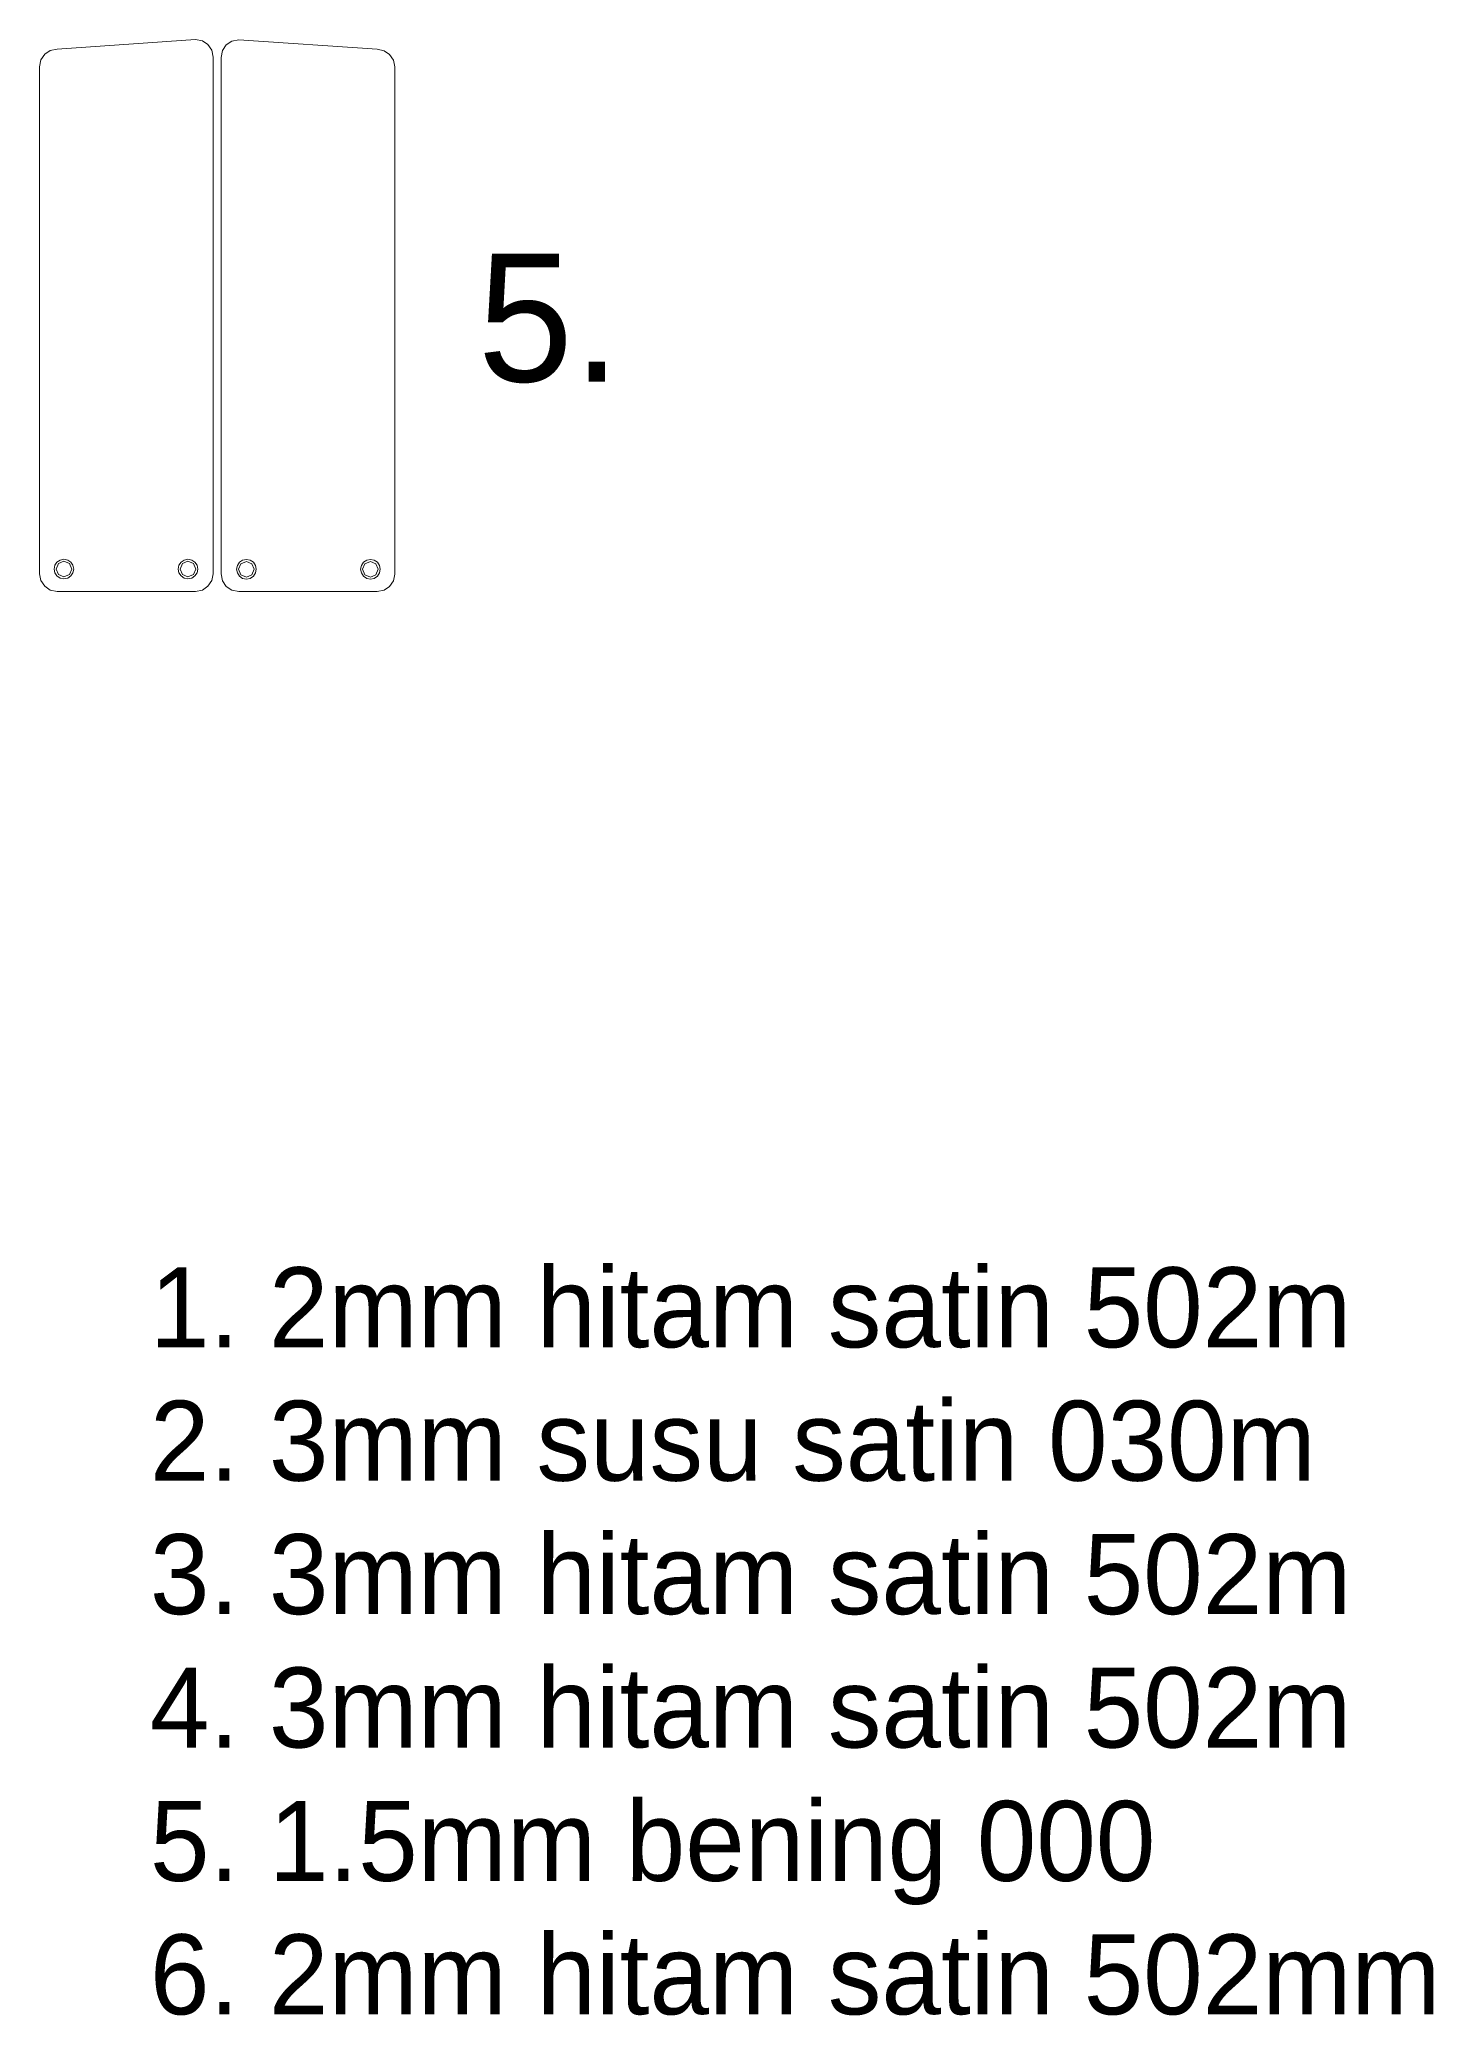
# Model space of a CAD drawing. Extents: x -219 to 340, y -29 to 493.
# Drawn here: x 166.2 to 340.4, y 246.5 to 493.4 of the extents above; entities that cross this region are included whole.
import ezdxf

# ---------------------------------------------------------------- set-up
doc = ezdxf.new("R2010")
doc.units = 0
doc.header["$MEASUREMENT"] = 0
doc.layers.get('0').update_dxf_attribs({"lineweight": 25, "true_color": 0xffffff})
doc.layers.add('Layer 1', color=7, linetype='BYLAYER', lineweight=5, true_color=0xffffff)
doc.styles.add('textstyle0', font='')
doc.styles.add('textstyle1', font='')
doc.styles.get('textstyle0').set_extended_font_data('Lexend Medium')
doc.styles.get('textstyle1').set_extended_font_data('Lexend Medium')

msp = doc.modelspace()

# ---------------------------------------------------------------- linework, layer by layer
at = {"layer": 'Layer 1'}
for p, q in [((166.85, 491.58), (166.37, 490.88)), ((167.54, 492.05), (166.85, 491.58)), ((168.4, 492.22), (167.54, 492.05)), ((185.7, 493.42), (168.4, 492.22)), ((186.56, 493.25), (185.7, 493.42)), ((187.25, 492.78), (186.56, 493.25)), ((187.73, 492.08), (187.25, 492.78)), ((187.9, 491.22), (187.73, 492.08)), ((188.9, 491.19), (189.07, 492.05)), ((189.07, 492.05), (189.54, 492.75)), ((189.54, 492.75), (190.24, 493.22)), ((190.24, 493.22), (191.1, 493.39)), ((191.1, 493.39), (208.4, 492.2)), ((208.4, 492.2), (209.25, 492.02)), ((209.25, 492.02), (209.95, 491.55)), ((209.95, 491.55), (210.42, 490.85)), ((166.37, 490.88), (166.2, 490.02)), ((166.2, 490.02), (166.2, 426.66)), ((187.9, 426.67), (187.9, 491.22)), ((188.9, 426.64), (188.9, 491.19)), ((210.42, 490.85), (210.6, 490)), ((210.6, 490), (210.6, 426.63)), ((168.12, 427.72), (168.02, 427.25)), ((168.02, 427.25), (168.12, 426.78)), ((168.38, 428.12), (168.12, 427.72)), ((168.27, 427.25), (168.56, 427.94)), ((168.56, 426.56), (168.27, 427.25)), ((168.78, 428.38), (168.38, 428.12)), ((168.56, 427.94), (169.25, 428.23)), ((169.25, 428.48), (168.78, 428.38)), ((169.72, 428.38), (169.25, 428.48)), ((169.25, 428.48), (169.25, 428.48)), ((169.25, 428.23), (169.94, 427.94)), ((169.25, 428.23), (169.25, 428.23)), ((170.11, 428.12), (169.72, 428.38)), ((169.94, 427.94), (170.22, 427.25)), ((170.22, 427.25), (169.94, 426.56)), ((170.38, 427.72), (170.11, 428.12)), ((170.47, 427.25), (170.38, 427.72)), ((170.38, 426.78), (170.47, 427.25)), ((183.62, 427.72), (183.52, 427.25)), ((183.52, 427.25), (183.62, 426.78)), ((183.88, 428.12), (183.62, 427.72)), ((183.77, 427.25), (184.06, 427.94)), ((184.06, 426.56), (183.77, 427.25)), ((184.28, 428.38), (183.88, 428.12)), ((184.06, 427.94), (184.75, 428.23)), ((184.75, 428.48), (184.28, 428.38)), ((185.22, 428.38), (184.75, 428.48)), ((184.75, 428.48), (184.75, 428.48)), ((184.75, 428.23), (185.44, 427.94)), ((184.75, 428.23), (184.75, 428.23)), ((185.61, 428.12), (185.22, 428.38)), ((185.44, 427.94), (185.72, 427.25)), ((185.72, 427.25), (185.44, 426.56)), ((185.88, 427.72), (185.61, 428.12)), ((185.97, 427.25), (185.88, 427.72)), ((185.88, 426.78), (185.97, 427.25)), ((190.82, 427.22), (190.92, 427.69)), ((190.92, 426.76), (190.82, 427.22)), ((190.92, 427.69), (191.18, 428.09)), ((191.36, 427.91), (191.07, 427.22)), ((191.07, 427.22), (191.36, 426.54)), ((191.18, 428.09), (191.58, 428.36)), ((192.05, 428.2), (191.36, 427.91)), ((191.58, 428.36), (192.05, 428.45)), ((192.05, 428.45), (192.52, 428.36)), ((192.05, 428.45), (192.05, 428.45)), ((192.74, 427.91), (192.05, 428.2)), ((192.05, 428.2), (192.05, 428.2)), ((192.52, 428.36), (192.92, 428.09)), ((193.02, 427.22), (192.74, 427.91)), ((192.74, 426.54), (193.02, 427.22)), ((192.92, 428.09), (193.18, 427.69)), ((193.18, 427.69), (193.27, 427.22)), ((193.27, 427.22), (193.18, 426.76)), ((206.32, 427.22), (206.42, 427.69)), ((206.42, 426.76), (206.32, 427.22)), ((206.42, 427.69), (206.68, 428.09)), ((206.86, 427.91), (206.57, 427.22)), ((206.57, 427.22), (206.86, 426.54)), ((206.68, 428.09), (207.08, 428.36)), ((207.55, 428.2), (206.86, 427.91)), ((207.08, 428.36), (207.55, 428.45)), ((207.55, 428.45), (208.02, 428.36)), ((207.55, 428.45), (207.55, 428.45)), ((208.24, 427.91), (207.55, 428.2)), ((207.55, 428.2), (207.55, 428.2)), ((208.02, 428.36), (208.42, 428.09)), ((208.52, 427.22), (208.24, 427.91)), ((208.24, 426.54), (208.52, 427.22)), ((208.42, 428.09), (208.68, 427.69)), ((208.68, 427.69), (208.77, 427.22)), ((208.77, 427.22), (208.68, 426.76)), ((166.2, 426.66), (166.37, 425.8)), ((166.37, 425.8), (166.85, 425.1)), ((166.85, 425.1), (167.54, 424.63)), ((168.12, 426.78), (168.38, 426.39)), ((168.38, 426.39), (168.78, 426.12)), ((169.25, 426.28), (168.56, 426.56)), ((168.78, 426.12), (169.25, 426.03)), ((169.94, 426.56), (169.25, 426.28)), ((169.25, 426.03), (169.72, 426.12)), ((169.72, 426.12), (170.11, 426.39)), ((170.11, 426.39), (170.38, 426.78)), ((183.62, 426.78), (183.88, 426.39)), ((183.88, 426.39), (184.28, 426.12)), ((184.75, 426.28), (184.06, 426.56)), ((184.28, 426.12), (184.75, 426.03)), ((185.44, 426.56), (184.75, 426.28)), ((184.75, 426.03), (185.22, 426.12)), ((185.22, 426.12), (185.61, 426.39)), ((185.61, 426.39), (185.88, 426.78)), ((186.56, 424.63), (187.25, 425.11)), ((187.25, 425.11), (187.73, 425.81)), ((187.73, 425.81), (187.9, 426.67)), ((189.07, 425.78), (188.9, 426.64)), ((189.54, 425.08), (189.07, 425.78)), ((190.24, 424.61), (189.54, 425.08)), ((191.18, 426.36), (190.92, 426.76)), ((191.58, 426.09), (191.18, 426.36)), ((191.36, 426.54), (192.05, 426.25)), ((192.05, 426), (191.58, 426.09)), ((192.05, 426.25), (192.74, 426.54)), ((192.52, 426.09), (192.05, 426)), ((192.92, 426.36), (192.52, 426.09)), ((193.18, 426.76), (192.92, 426.36)), ((206.68, 426.36), (206.42, 426.76)), ((207.08, 426.09), (206.68, 426.36)), ((206.86, 426.54), (207.55, 426.25)), ((207.55, 426), (207.08, 426.09)), ((207.55, 426.25), (208.24, 426.54)), ((208.02, 426.09), (207.55, 426)), ((208.42, 426.36), (208.02, 426.09)), ((208.68, 426.76), (208.42, 426.36)), ((209.95, 425.08), (209.25, 424.61)), ((210.42, 425.78), (209.95, 425.08)), ((210.6, 426.63), (210.42, 425.78)), ((167.54, 424.63), (168.4, 424.46)), ((168.4, 424.46), (185.7, 424.46)), ((185.7, 424.46), (186.56, 424.63)), ((191.1, 424.43), (190.24, 424.61)), ((208.4, 424.43), (191.1, 424.43)), ((209.25, 424.61), (208.4, 424.43))]:
    msp.add_line(p, q, dxfattribs=at)

# ---------------------------------------------------------------- texts
at = {"char_height": 1, "attachment_point": 1}
for s, insert, style in [('\\C7;\\H16;5.', (220.96, 466.68), 'textstyle0'), ('\\C7;\\H10;1. 2mm hitam satin 502m\\P2. 3mm susu satin 030m\\P3. 3mm hitam satin 502m\\P4. 3mm hitam satin 502m\\P5. 1.5mm bening 000\\P6. 2mm hitam satin 502mm\\P', (180, 340), 'textstyle1')]:
    msp.add_mtext(s, dxfattribs=dict(at, insert=insert, style=style))

doc.saveas('drawing.dxf')
